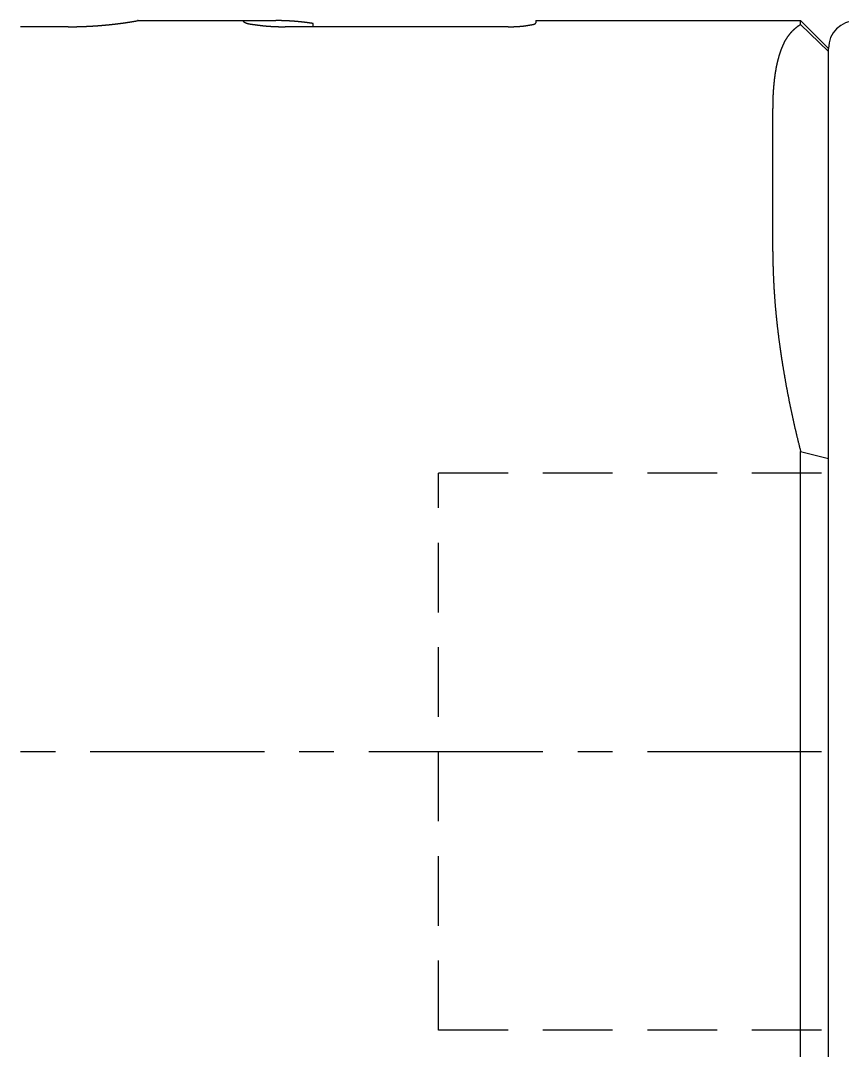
# Model space of a CAD drawing. Extents: x -1.6 to 71, y -20.2 to 60.8.
# Drawn here: x 55.97 to 61.87, y 8.2 to 15.6 of the extents above; entities that cross this region are included whole.
import ezdxf

# ---------------------------------------------------------------- set-up
doc = ezdxf.new("R2010")
doc.units = 0
doc.linetypes.add('CENTER', pattern=[2, 1.25, -0.25, 0.25, -0.25])
doc.linetypes.add('DASHED', pattern=[0.75, 0.5, -0.25])
doc.layers.get('0').update_dxf_attribs({"linetype": 'CONTINUOUS'})
doc.layers.add('CENTER', color=1, linetype='CENTER')

msp = doc.modelspace()

# ---------------------------------------------------------------- linework, layer by layer
at = {"color": 7, "linetype": 'CONTINUOUS'}
for p, q in [((56.3078, 15.5535), (55.966, 15.5535)), ((56.8109, 15.5978), (57.566, 15.5978)), ((57.566, 15.5902), (57.566, 15.5978)), ((57.566, 15.5978), (57.7985, 15.5978)), ((57.834, 15.5974), (57.7985, 15.5978)), ((59.466, 15.5535), (57.866, 15.5535)), ((58.066, 15.5535), (58.066, 15.577)), ((59.666, 15.5978), (59.666, 15.5814)), ((59.666, 15.5978), (61.566, 15.5978)), ((61.566, 15.57), (61.566, 15.5978)), ((61.766, 15.3978), (61.566, 15.5978)), ((61.766, 15.3752), (61.566, 15.57)), ((61.766, 5.2978), (61.766, 15.3978)), ((61.766, 5.2978), (61.766, 15.3978)), ((61.366, 13.9384), (61.366, 14.9662)), ((61.566, 12.0971), (61.566, 12.5044)), ((61.566, 12.5044), (61.766, 12.4519)), ((61.566, 10.3478), (61.566, 12.0971)), ((61.566, 5.0978), (61.566, 10.3478))]:
    msp.add_line(p, q, dxfattribs=at)
at = {"color": 3, "linetype": 'DASHED'}
for p, q in [((58.966, 8.3478), (58.966, 12.3478)), ((69.966, 12.3478), (58.966, 12.3478)), ((69.966, 8.3478), (58.966, 8.3478))]:
    msp.add_line(p, q, dxfattribs=at)
at = {"color": 7}
for points in [[(56.3078, 15.5535, 0), (56.3098, 15.5535, 0), (56.3118, 15.5535, 0), (56.3137, 15.5535, 0), (56.3157, 15.5535, 0), (56.3177, 15.5535, 0), (56.3196, 15.5536, 0), (56.3216, 15.5536, 0), (56.3236, 15.5536, 0), (56.3255, 15.5536, 0), (56.3275, 15.5536, 0), (56.3294, 15.5536, 0), (56.3314, 15.5536, 0), (56.3334, 15.5536, 0), (56.3353, 15.5537, 0), (56.3373, 15.5537, 0), (56.3393, 15.5537, 0), (56.3412, 15.5537, 0), (56.3432, 15.5538, 0), (56.3451, 15.5538, 0), (56.3471, 15.5538, 0), (56.3491, 15.5538, 0), (56.351, 15.5539, 0), (56.353, 15.5539, 0), (56.355, 15.5539, 0), (56.3569, 15.554, 0), (56.3589, 15.554, 0), (56.3609, 15.554, 0), (56.3628, 15.5541, 0), (56.3648, 15.5541, 0), (56.3667, 15.5541, 0), (56.3687, 15.5542, 0), (56.3707, 15.5542, 0), (56.3726, 15.5543, 0), (56.3746, 15.5543, 0), (56.3766, 15.5544, 0), (56.3785, 15.5544, 0), (56.3805, 15.5545, 0), (56.3824, 15.5545, 0), (56.3844, 15.5546, 0), (56.3864, 15.5546, 0), (56.3883, 15.5547, 0), (56.3903, 15.5547, 0), (56.3923, 15.5548, 0), (56.3942, 15.5548, 0), (56.3962, 15.5549, 0), (56.3981, 15.555, 0), (56.4001, 15.555, 0), (56.4021, 15.5551, 0), (56.404, 15.5551, 0), (56.406, 15.5552, 0), (56.408, 15.5553, 0), (56.4099, 15.5553, 0), (56.4119, 15.5554, 0), (56.4138, 15.5555, 0), (56.4158, 15.5556, 0), (56.4178, 15.5556, 0), (56.4197, 15.5557, 0), (56.4217, 15.5558, 0), (56.4237, 15.5559, 0), (56.4256, 15.5559, 0), (56.4276, 15.556, 0), (56.4295, 15.5561, 0), (56.4315, 15.5562, 0), (56.4335, 15.5563, 0), (56.4354, 15.5564, 0), (56.4374, 15.5564, 0), (56.4394, 15.5565, 0), (56.4413, 15.5566, 0), (56.4433, 15.5567, 0), (56.4452, 15.5568, 0), (56.4472, 15.5569, 0), (56.4492, 15.557, 0), (56.4511, 15.5571, 0), (56.4531, 15.5572, 0), (56.455, 15.5573, 0), (56.457, 15.5574, 0), (56.459, 15.5575, 0), (56.4609, 15.5576, 0), (56.4629, 15.5577, 0), (56.4648, 15.5578, 0), (56.4668, 15.5579, 0), (56.4688, 15.558, 0), (56.4707, 15.5581, 0), (56.4727, 15.5582, 0), (56.4747, 15.5584, 0), (56.4766, 15.5585, 0), (56.4786, 15.5586, 0), (56.4805, 15.5587, 0), (56.4825, 15.5588, 0), (56.4845, 15.5589, 0), (56.4864, 15.5591, 0), (56.4884, 15.5592, 0), (56.4903, 15.5593, 0), (56.4923, 15.5594, 0), (56.4942, 15.5596, 0), (56.4962, 15.5597, 0), (56.4982, 15.5598, 0), (56.5001, 15.5599, 0), (56.5021, 15.5601, 0), (56.504, 15.5602, 0), (56.506, 15.5603, 0), (56.508, 15.5605, 0), (56.5099, 15.5606, 0), (56.5119, 15.5607, 0), (56.5138, 15.5609, 0), (56.5158, 15.561, 0), (56.5178, 15.5612, 0), (56.5197, 15.5613, 0), (56.5217, 15.5615, 0), (56.5236, 15.5616, 0), (56.5256, 15.5617, 0), (56.5275, 15.5619, 0), (56.5295, 15.562, 0), (56.5315, 15.5622, 0), (56.5334, 15.5623, 0), (56.5354, 15.5625, 0), (56.5373, 15.5627, 0), (56.5393, 15.5628, 0), (56.5412, 15.563, 0), (56.5432, 15.5631, 0), (56.5452, 15.5633, 0), (56.5471, 15.5635, 0), (56.5491, 15.5636, 0), (56.551, 15.5638, 0), (56.553, 15.5639, 0), (56.5549, 15.5641, 0), (56.5569, 15.5643, 0), (56.5589, 15.5645, 0), (56.5608, 15.5646, 0), (56.5628, 15.5648, 0), (56.5647, 15.565, 0), (56.5667, 15.5651, 0), (56.5686, 15.5653, 0), (56.5706, 15.5655, 0), (56.5725, 15.5657, 0), (56.5745, 15.5659, 0), (56.5765, 15.566, 0), (56.5784, 15.5662, 0), (56.5804, 15.5664, 0), (56.5823, 15.5666, 0), (56.5843, 15.5668, 0), (56.5862, 15.567, 0), (56.5882, 15.5672, 0), (56.5901, 15.5674, 0), (56.5921, 15.5675, 0), (56.594, 15.5677, 0), (56.596, 15.5679, 0), (56.598, 15.5681, 0), (56.5999, 15.5683, 0), (56.6019, 15.5685, 0), (56.6038, 15.5687, 0), (56.6058, 15.5689, 0), (56.6077, 15.5691, 0), (56.6097, 15.5693, 0), (56.6116, 15.5696, 0), (56.6136, 15.5698, 0), (56.6155, 15.57, 0), (56.6175, 15.5702, 0), (56.6194, 15.5704, 0), (56.6214, 15.5706, 0), (56.6233, 15.5708, 0), (56.6253, 15.571, 0), (56.6272, 15.5713, 0), (56.6292, 15.5715, 0), (56.6311, 15.5717, 0), (56.6331, 15.5719, 0), (56.635, 15.5721, 0), (56.637, 15.5724, 0), (56.6389, 15.5726, 0), (56.6409, 15.5728, 0), (56.6428, 15.573, 0), (56.6448, 15.5733, 0), (56.6467, 15.5735, 0), (56.6487, 15.5737, 0), (56.6506, 15.574, 0), (56.6526, 15.5742, 0), (56.6545, 15.5744, 0), (56.6565, 15.5747, 0), (56.6584, 15.5749, 0), (56.6604, 15.5752, 0), (56.6623, 15.5754, 0), (56.6643, 15.5757, 0), (56.6662, 15.5759, 0), (56.6682, 15.5761, 0), (56.6701, 15.5764, 0), (56.6721, 15.5766, 0), (56.674, 15.5769, 0), (56.676, 15.5771, 0), (56.6779, 15.5774, 0), (56.6799, 15.5776, 0), (56.6818, 15.5779, 0), (56.6838, 15.5781, 0), (56.6857, 15.5784, 0), (56.6876, 15.5787, 0), (56.6896, 15.5789, 0), (56.6915, 15.5792, 0), (56.6935, 15.5794, 0), (56.6954, 15.5797, 0), (56.6974, 15.58, 0), (56.6993, 15.5802, 0), (56.7013, 15.5805, 0), (56.7032, 15.5808, 0), (56.7052, 15.581, 0), (56.7071, 15.5813, 0), (56.709, 15.5816, 0), (56.711, 15.5818, 0), (56.7129, 15.5821, 0), (56.7149, 15.5824, 0), (56.7168, 15.5827, 0), (56.7188, 15.5829, 0), (56.7207, 15.5832, 0), (56.7227, 15.5835, 0), (56.7246, 15.5838, 0), (56.7265, 15.5841, 0), (56.7285, 15.5843, 0), (56.7304, 15.5846, 0), (56.7324, 15.5849, 0), (56.7343, 15.5852, 0), (56.7363, 15.5855, 0), (56.7382, 15.5858, 0), (56.7401, 15.586, 0), (56.7421, 15.5863, 0), (56.744, 15.5866, 0), (56.746, 15.5869, 0), (56.7479, 15.5872, 0), (56.7498, 15.5875, 0), (56.7518, 15.5878, 0), (56.7537, 15.5881, 0), (56.7557, 15.5884, 0), (56.7576, 15.5887, 0), (56.7595, 15.589, 0), (56.7615, 15.5893, 0), (56.7634, 15.5896, 0), (56.7654, 15.59, 0), (56.7673, 15.5903, 0), (56.7692, 15.5906, 0), (56.7712, 15.5909, 0), (56.7731, 15.5912, 0), (56.775, 15.5916, 0), (56.777, 15.5919, 0), (56.7789, 15.5922, 0), (56.7809, 15.5926, 0), (56.7828, 15.5929, 0), (56.7847, 15.5932, 0), (56.7867, 15.5936, 0), (56.7886, 15.5939, 0), (56.7905, 15.5943, 0), (56.7924, 15.5946, 0), (56.7944, 15.595, 0), (56.7963, 15.5954, 0), (56.7982, 15.5957, 0), (56.8002, 15.5961, 0), (56.8021, 15.5965, 0), (56.804, 15.5968, 0), (56.8059, 15.5972, 0)], [(57.566, 15.5902, 0), (57.567, 15.5896, 0), (57.5681, 15.5889, 0), (57.5691, 15.5883, 0), (57.5701, 15.5877, 0), (57.5712, 15.5872, 0), (57.5722, 15.5866, 0), (57.5733, 15.586, 0), (57.5743, 15.5855, 0), (57.5754, 15.5849, 0), (57.5765, 15.5844, 0), (57.5775, 15.5839, 0), (57.5786, 15.5833, 0), (57.5797, 15.5828, 0), (57.5808, 15.5824, 0), (57.5819, 15.5819, 0), (57.583, 15.5814, 0), (57.5841, 15.581, 0), (57.5852, 15.5806, 0), (57.5863, 15.5801, 0), (57.5874, 15.5797, 0), (57.5885, 15.5793, 0), (57.5897, 15.579, 0), (57.5908, 15.5786, 0), (57.5919, 15.5782, 0), (57.5931, 15.5779, 0), (57.5942, 15.5776, 0), (57.5953, 15.5773, 0), (57.5965, 15.5769, 0), (57.5976, 15.5767, 0), (57.5988, 15.5764, 0), (57.6, 15.5761, 0), (57.6011, 15.5758, 0), (57.6023, 15.5756, 0), (57.6035, 15.5753, 0), (57.6046, 15.5751, 0), (57.6058, 15.5748, 0), (57.607, 15.5746, 0), (57.6081, 15.5744, 0), (57.6093, 15.5742, 0), (57.6105, 15.574, 0), (57.6117, 15.5737, 0), (57.6129, 15.5735, 0), (57.6141, 15.5734, 0), (57.6152, 15.5732, 0), (57.6164, 15.573, 0), (57.6176, 15.5728, 0), (57.6188, 15.5726, 0), (57.62, 15.5725, 0), (57.6212, 15.5723, 0), (57.6224, 15.5721, 0), (57.6236, 15.572, 0), (57.6248, 15.5718, 0), (57.626, 15.5716, 0), (57.6272, 15.5715, 0), (57.6284, 15.5713, 0), (57.6295, 15.5712, 0), (57.6307, 15.571, 0), (57.6319, 15.5709, 0), (57.6331, 15.5707, 0), (57.6343, 15.5705, 0), (57.6355, 15.5704, 0), (57.6367, 15.5702, 0), (57.6379, 15.5701, 0), (57.6391, 15.5699, 0), (57.6403, 15.5697, 0), (57.6414, 15.5696, 0), (57.6426, 15.5694, 0), (57.6438, 15.5693, 0), (57.645, 15.5691, 0), (57.6462, 15.5689, 0), (57.6474, 15.5688, 0), (57.6486, 15.5686, 0), (57.6498, 15.5684, 0), (57.6509, 15.5683, 0), (57.6521, 15.5681, 0), (57.6533, 15.568, 0), (57.6545, 15.5678, 0), (57.6557, 15.5676, 0), (57.6569, 15.5675, 0), (57.658, 15.5673, 0), (57.6592, 15.5671, 0), (57.6604, 15.567, 0), (57.6616, 15.5668, 0), (57.6628, 15.5667, 0), (57.6639, 15.5665, 0), (57.6651, 15.5663, 0), (57.6663, 15.5662, 0), (57.6675, 15.566, 0), (57.6687, 15.5659, 0), (57.6699, 15.5657, 0), (57.671, 15.5655, 0), (57.6722, 15.5654, 0), (57.6734, 15.5652, 0), (57.6746, 15.5651, 0), (57.6758, 15.5649, 0), (57.6769, 15.5648, 0), (57.6781, 15.5646, 0), (57.6793, 15.5644, 0), (57.6805, 15.5643, 0), (57.6816, 15.5641, 0), (57.6828, 15.564, 0), (57.684, 15.5638, 0), (57.6852, 15.5637, 0), (57.6864, 15.5635, 0), (57.6875, 15.5634, 0), (57.6887, 15.5632, 0), (57.6899, 15.5631, 0), (57.6911, 15.5629, 0), (57.6923, 15.5628, 0), (57.6934, 15.5627, 0), (57.6946, 15.5625, 0), (57.6958, 15.5624, 0), (57.697, 15.5622, 0), (57.6982, 15.5621, 0), (57.6993, 15.562, 0), (57.7005, 15.5618, 0), (57.7017, 15.5617, 0), (57.7029, 15.5615, 0), (57.7041, 15.5614, 0), (57.7053, 15.5613, 0), (57.7064, 15.5612, 0), (57.7076, 15.561, 0), (57.7088, 15.5609, 0), (57.71, 15.5608, 0), (57.7112, 15.5607, 0), (57.7124, 15.5605, 0), (57.7135, 15.5604, 0), (57.7147, 15.5603, 0), (57.7159, 15.5602, 0), (57.7171, 15.5601, 0), (57.7183, 15.5599, 0), (57.7195, 15.5598, 0), (57.7206, 15.5597, 0), (57.7218, 15.5596, 0), (57.723, 15.5595, 0), (57.7242, 15.5594, 0), (57.7254, 15.5593, 0), (57.7266, 15.5592, 0), (57.7278, 15.5591, 0), (57.729, 15.559, 0), (57.7301, 15.5589, 0), (57.7313, 15.5588, 0), (57.7325, 15.5587, 0), (57.7337, 15.5586, 0), (57.7349, 15.5585, 0), (57.7361, 15.5584, 0), (57.7373, 15.5583, 0), (57.7385, 15.5582, 0), (57.7396, 15.5581, 0), (57.7408, 15.558, 0), (57.742, 15.5579, 0), (57.7432, 15.5578, 0), (57.7444, 15.5577, 0), (57.7456, 15.5576, 0), (57.7468, 15.5576, 0), (57.748, 15.5575, 0), (57.7492, 15.5574, 0), (57.7504, 15.5573, 0), (57.7515, 15.5572, 0), (57.7527, 15.5572, 0), (57.7539, 15.5571, 0), (57.7551, 15.557, 0), (57.7563, 15.5569, 0), (57.7575, 15.5569, 0), (57.7587, 15.5568, 0), (57.7599, 15.5567, 0), (57.7611, 15.5566, 0), (57.7623, 15.5566, 0), (57.7635, 15.5565, 0), (57.7646, 15.5564, 0), (57.7658, 15.5564, 0), (57.767, 15.5563, 0), (57.7682, 15.5562, 0), (57.7694, 15.5562, 0), (57.7706, 15.5561, 0), (57.7718, 15.556, 0), (57.773, 15.556, 0), (57.7742, 15.5559, 0), (57.7754, 15.5559, 0), (57.7766, 15.5558, 0), (57.7778, 15.5557, 0), (57.779, 15.5557, 0), (57.7802, 15.5556, 0), (57.7813, 15.5556, 0), (57.7825, 15.5555, 0), (57.7837, 15.5555, 0), (57.7849, 15.5554, 0), (57.7861, 15.5553, 0), (57.7873, 15.5553, 0), (57.7885, 15.5552, 0), (57.7897, 15.5552, 0), (57.7909, 15.5551, 0), (57.7921, 15.5551, 0), (57.7933, 15.5551, 0), (57.7945, 15.555, 0), (57.7957, 15.555, 0), (57.7969, 15.5549, 0), (57.798, 15.5549, 0), (57.7992, 15.5548, 0), (57.8004, 15.5548, 0), (57.8016, 15.5547, 0), (57.8028, 15.5547, 0), (57.804, 15.5547, 0), (57.8052, 15.5546, 0), (57.8064, 15.5546, 0), (57.8076, 15.5545, 0), (57.8088, 15.5545, 0), (57.81, 15.5545, 0), (57.8112, 15.5544, 0), (57.8124, 15.5544, 0), (57.8135, 15.5543, 0), (57.8147, 15.5543, 0), (57.8159, 15.5543, 0), (57.8171, 15.5542, 0), (57.8183, 15.5542, 0), (57.8195, 15.5542, 0), (57.8207, 15.5541, 0), (57.8219, 15.5541, 0), (57.8231, 15.5541, 0), (57.8243, 15.554, 0), (57.8255, 15.554, 0), (57.8267, 15.554, 0), (57.8279, 15.554, 0), (57.829, 15.5539, 0), (57.8302, 15.5539, 0), (57.8314, 15.5539, 0), (57.8326, 15.5539, 0), (57.8338, 15.5538, 0), (57.835, 15.5538, 0), (57.8362, 15.5538, 0), (57.8374, 15.5538, 0), (57.8386, 15.5538, 0), (57.8398, 15.5537, 0), (57.841, 15.5537, 0), (57.8422, 15.5537, 0), (57.8434, 15.5537, 0), (57.8445, 15.5537, 0), (57.8457, 15.5536, 0), (57.8469, 15.5536, 0), (57.8481, 15.5536, 0), (57.8493, 15.5536, 0), (57.8505, 15.5536, 0), (57.8517, 15.5536, 0), (57.8529, 15.5536, 0), (57.8541, 15.5536, 0), (57.8553, 15.5536, 0), (57.8565, 15.5536, 0), (57.8577, 15.5535, 0), (57.8589, 15.5535, 0), (57.86, 15.5535, 0), (57.8612, 15.5535, 0), (57.8624, 15.5535, 0), (57.8636, 15.5535, 0), (57.8648, 15.5535, 0), (57.866, 15.5535, 0)], [(59.466, 15.5535, 0), (59.4668, 15.5535, 0), (59.4676, 15.5535, 0), (59.4684, 15.5535, 0), (59.4692, 15.5535, 0), (59.47, 15.5535, 0), (59.4708, 15.5535, 0), (59.4716, 15.5535, 0), (59.4724, 15.5535, 0), (59.4732, 15.5535, 0), (59.474, 15.5535, 0), (59.4748, 15.5535, 0), (59.4756, 15.5536, 0), (59.4764, 15.5536, 0), (59.4772, 15.5536, 0), (59.478, 15.5536, 0), (59.4788, 15.5536, 0), (59.4796, 15.5536, 0), (59.4804, 15.5536, 0), (59.4812, 15.5536, 0), (59.482, 15.5536, 0), (59.4828, 15.5536, 0), (59.4836, 15.5536, 0), (59.4844, 15.5537, 0), (59.4852, 15.5537, 0), (59.486, 15.5537, 0), (59.4868, 15.5537, 0), (59.4876, 15.5537, 0), (59.4884, 15.5537, 0), (59.4892, 15.5538, 0), (59.49, 15.5538, 0), (59.4908, 15.5538, 0), (59.4916, 15.5538, 0), (59.4924, 15.5538, 0), (59.4932, 15.5538, 0), (59.494, 15.5539, 0), (59.4948, 15.5539, 0), (59.4956, 15.5539, 0), (59.4964, 15.5539, 0), (59.4972, 15.554, 0), (59.498, 15.554, 0), (59.4988, 15.554, 0), (59.4996, 15.554, 0), (59.5004, 15.5541, 0), (59.5012, 15.5541, 0), (59.502, 15.5541, 0), (59.5028, 15.5541, 0), (59.5036, 15.5542, 0), (59.5044, 15.5542, 0), (59.5052, 15.5542, 0), (59.506, 15.5542, 0), (59.5068, 15.5543, 0), (59.5076, 15.5543, 0), (59.5084, 15.5543, 0), (59.5092, 15.5544, 0), (59.51, 15.5544, 0), (59.5108, 15.5544, 0), (59.5116, 15.5545, 0), (59.5124, 15.5545, 0), (59.5132, 15.5545, 0), (59.514, 15.5546, 0), (59.5148, 15.5546, 0), (59.5156, 15.5546, 0), (59.5164, 15.5547, 0), (59.5172, 15.5547, 0), (59.518, 15.5547, 0), (59.5188, 15.5548, 0), (59.5196, 15.5548, 0), (59.5204, 15.5549, 0), (59.5212, 15.5549, 0), (59.522, 15.5549, 0), (59.5228, 15.555, 0), (59.5236, 15.555, 0), (59.5244, 15.5551, 0), (59.5252, 15.5551, 0), (59.526, 15.5551, 0), (59.5268, 15.5552, 0), (59.5276, 15.5552, 0), (59.5284, 15.5553, 0), (59.5292, 15.5553, 0), (59.53, 15.5553, 0), (59.5308, 15.5554, 0), (59.5316, 15.5554, 0), (59.5325, 15.5555, 0), (59.5333, 15.5555, 0), (59.5341, 15.5556, 0), (59.5349, 15.5556, 0), (59.5357, 15.5557, 0), (59.5365, 15.5557, 0), (59.5373, 15.5557, 0), (59.5381, 15.5558, 0), (59.5389, 15.5558, 0), (59.5397, 15.5559, 0), (59.5405, 15.5559, 0), (59.5413, 15.556, 0), (59.5421, 15.556, 0), (59.5429, 15.5561, 0), (59.5437, 15.5561, 0), (59.5445, 15.5562, 0), (59.5453, 15.5562, 0), (59.5461, 15.5563, 0), (59.5469, 15.5564, 0), (59.5477, 15.5564, 0), (59.5485, 15.5565, 0), (59.5493, 15.5565, 0), (59.5501, 15.5566, 0), (59.5509, 15.5566, 0), (59.5517, 15.5567, 0), (59.5525, 15.5568, 0), (59.5533, 15.5568, 0), (59.5541, 15.5569, 0), (59.5549, 15.5569, 0), (59.5557, 15.557, 0), (59.5565, 15.5571, 0), (59.5573, 15.5571, 0), (59.5581, 15.5572, 0), (59.5589, 15.5573, 0), (59.5597, 15.5573, 0), (59.5605, 15.5574, 0), (59.5613, 15.5575, 0), (59.5621, 15.5575, 0), (59.5629, 15.5576, 0), (59.5637, 15.5577, 0), (59.5645, 15.5577, 0), (59.5653, 15.5578, 0), (59.5661, 15.5579, 0), (59.5669, 15.558, 0), (59.5677, 15.558, 0), (59.5685, 15.5581, 0), (59.5693, 15.5582, 0), (59.5701, 15.5583, 0), (59.5709, 15.5584, 0), (59.5717, 15.5584, 0), (59.5725, 15.5585, 0), (59.5733, 15.5586, 0), (59.5741, 15.5587, 0), (59.5749, 15.5588, 0), (59.5757, 15.5589, 0), (59.5765, 15.559, 0), (59.5772, 15.559, 0), (59.578, 15.5591, 0), (59.5788, 15.5592, 0), (59.5796, 15.5593, 0), (59.5804, 15.5594, 0), (59.5812, 15.5595, 0), (59.582, 15.5596, 0), (59.5828, 15.5597, 0), (59.5836, 15.5598, 0), (59.5844, 15.5599, 0), (59.5852, 15.56, 0), (59.5859, 15.5601, 0), (59.5867, 15.5602, 0), (59.5875, 15.5603, 0), (59.5883, 15.5604, 0), (59.5891, 15.5606, 0), (59.5899, 15.5607, 0), (59.5907, 15.5608, 0), (59.5914, 15.5609, 0), (59.5922, 15.561, 0), (59.593, 15.5611, 0), (59.5938, 15.5613, 0), (59.5946, 15.5614, 0), (59.5953, 15.5615, 0), (59.5961, 15.5616, 0), (59.5969, 15.5617, 0), (59.5977, 15.5619, 0), (59.5985, 15.562, 0), (59.5993, 15.5621, 0), (59.6, 15.5623, 0), (59.6008, 15.5624, 0), (59.6016, 15.5625, 0), (59.6024, 15.5626, 0), (59.6032, 15.5628, 0), (59.6039, 15.5629, 0), (59.6047, 15.563, 0), (59.6055, 15.5632, 0), (59.6063, 15.5633, 0), (59.6071, 15.5634, 0), (59.6078, 15.5636, 0), (59.6086, 15.5637, 0), (59.6094, 15.5638, 0), (59.6102, 15.564, 0), (59.611, 15.5641, 0), (59.6118, 15.5643, 0), (59.6125, 15.5644, 0), (59.6133, 15.5645, 0), (59.6141, 15.5647, 0), (59.6149, 15.5648, 0), (59.6157, 15.5649, 0), (59.6165, 15.5651, 0), (59.6173, 15.5652, 0), (59.6181, 15.5654, 0), (59.6188, 15.5655, 0), (59.6196, 15.5656, 0), (59.6204, 15.5658, 0), (59.6212, 15.5659, 0), (59.622, 15.566, 0), (59.6228, 15.5662, 0), (59.6236, 15.5663, 0), (59.6244, 15.5664, 0), (59.6252, 15.5666, 0), (59.626, 15.5667, 0), (59.6268, 15.5668, 0), (59.6276, 15.567, 0), (59.6284, 15.5671, 0), (59.6292, 15.5672, 0), (59.63, 15.5674, 0), (59.6308, 15.5675, 0), (59.6317, 15.5676, 0), (59.6325, 15.5678, 0), (59.6333, 15.5679, 0), (59.6341, 15.568, 0), (59.6349, 15.5681, 0), (59.6357, 15.5683, 0), (59.6366, 15.5684, 0), (59.6374, 15.5685, 0), (59.6382, 15.5686, 0), (59.639, 15.5688, 0), (59.6398, 15.5689, 0), (59.6407, 15.569, 0), (59.6415, 15.5692, 0), (59.6423, 15.5693, 0), (59.6431, 15.5694, 0), (59.6439, 15.5696, 0), (59.6447, 15.5698, 0), (59.6455, 15.5699, 0), (59.6463, 15.5701, 0), (59.6471, 15.5703, 0), (59.6479, 15.5705, 0), (59.6487, 15.5707, 0), (59.6495, 15.5709, 0), (59.6503, 15.5711, 0), (59.651, 15.5714, 0), (59.6518, 15.5716, 0), (59.6525, 15.5719, 0), (59.6533, 15.5721, 0), (59.654, 15.5724, 0), (59.6547, 15.5727, 0), (59.6555, 15.5731, 0), (59.6562, 15.5734, 0), (59.6569, 15.5738, 0), (59.6576, 15.5741, 0), (59.6582, 15.5745, 0), (59.6589, 15.575, 0), (59.6596, 15.5754, 0), (59.6602, 15.5758, 0), (59.6609, 15.5763, 0), (59.6615, 15.5768, 0), (59.6621, 15.5773, 0), (59.6627, 15.5779, 0), (59.6633, 15.5784, 0), (59.6638, 15.579, 0), (59.6644, 15.5796, 0), (59.6649, 15.5802, 0), (59.6655, 15.5808, 0), (59.666, 15.5814, 0)], [(61.566, 15.57, 0), (61.5638, 15.5686, 0), (61.5617, 15.5671, 0), (61.5595, 15.5657, 0), (61.5574, 15.5642, 0), (61.5552, 15.5627, 0), (61.5531, 15.5612, 0), (61.551, 15.5597, 0), (61.5489, 15.5582, 0), (61.5468, 15.5567, 0), (61.5447, 15.5551, 0), (61.5426, 15.5535, 0), (61.5405, 15.5519, 0), (61.5384, 15.5503, 0), (61.5364, 15.5487, 0), (61.5343, 15.5471, 0), (61.5323, 15.5454, 0), (61.5303, 15.5438, 0), (61.5283, 15.5421, 0), (61.5263, 15.5404, 0), (61.5243, 15.5387, 0), (61.5223, 15.5369, 0), (61.5204, 15.5352, 0), (61.5184, 15.5334, 0), (61.5165, 15.5317, 0), (61.5146, 15.5299, 0), (61.5127, 15.5281, 0), (61.5108, 15.5263, 0), (61.5089, 15.5244, 0), (61.5071, 15.5226, 0), (61.5052, 15.5207, 0), (61.5034, 15.5189, 0), (61.5016, 15.517, 0), (61.4998, 15.5151, 0), (61.498, 15.5132, 0), (61.4962, 15.5113, 0), (61.4945, 15.5093, 0), (61.4927, 15.5074, 0), (61.491, 15.5054, 0), (61.4893, 15.5034, 0), (61.4876, 15.5014, 0), (61.4859, 15.4994, 0), (61.4843, 15.4974, 0), (61.4827, 15.4954, 0), (61.481, 15.4933, 0), (61.4794, 15.4913, 0), (61.4779, 15.4892, 0), (61.4763, 15.4871, 0), (61.4748, 15.485, 0), (61.4732, 15.4829, 0), (61.4717, 15.4808, 0), (61.4702, 15.4786, 0), (61.4688, 15.4765, 0), (61.4673, 15.4743, 0), (61.4659, 15.4722, 0), (61.4645, 15.47, 0), (61.4631, 15.4678, 0), (61.4618, 15.4656, 0), (61.4604, 15.4633, 0), (61.4591, 15.4611, 0), (61.4578, 15.4589, 0), (61.4565, 15.4566, 0), (61.4552, 15.4544, 0), (61.4539, 15.4521, 0), (61.4527, 15.4498, 0), (61.4515, 15.4475, 0), (61.4503, 15.4452, 0), (61.4491, 15.4429, 0), (61.4479, 15.4406, 0), (61.4467, 15.4383, 0), (61.4456, 15.4359, 0), (61.4444, 15.4336, 0), (61.4433, 15.4313, 0), (61.4422, 15.4289, 0), (61.4411, 15.4266, 0), (61.44, 15.4242, 0), (61.439, 15.4218, 0), (61.4379, 15.4194, 0), (61.4369, 15.4171, 0), (61.4359, 15.4147, 0), (61.4348, 15.4123, 0), (61.4338, 15.4099, 0), (61.4328, 15.4075, 0), (61.4319, 15.4051, 0), (61.4309, 15.4027, 0), (61.4299, 15.4002, 0), (61.429, 15.3978, 0), (61.428, 15.3954, 0), (61.4271, 15.393, 0), (61.4262, 15.3905, 0), (61.4252, 15.3881, 0), (61.4243, 15.3857, 0), (61.4234, 15.3832, 0), (61.4226, 15.3808, 0), (61.4217, 15.3783, 0), (61.4208, 15.3759, 0), (61.42, 15.3734, 0), (61.4191, 15.371, 0), (61.4183, 15.3685, 0), (61.4174, 15.3661, 0), (61.4166, 15.3636, 0), (61.4158, 15.3612, 0), (61.415, 15.3587, 0), (61.4142, 15.3562, 0), (61.4134, 15.3537, 0), (61.4127, 15.3513, 0), (61.4119, 15.3488, 0), (61.4111, 15.3463, 0), (61.4104, 15.3438, 0), (61.4097, 15.3413, 0), (61.4089, 15.3388, 0), (61.4082, 15.3363, 0), (61.4075, 15.3339, 0), (61.4068, 15.3314, 0), (61.4061, 15.3289, 0), (61.4054, 15.3264, 0), (61.4047, 15.3239, 0), (61.404, 15.3213, 0), (61.4034, 15.3188, 0), (61.4027, 15.3163, 0), (61.4021, 15.3138, 0), (61.4014, 15.3113, 0), (61.4008, 15.3088, 0), (61.4002, 15.3063, 0), (61.3996, 15.3038, 0), (61.399, 15.3012, 0), (61.3984, 15.2987, 0), (61.3978, 15.2962, 0), (61.3972, 15.2937, 0), (61.3966, 15.2911, 0), (61.396, 15.2886, 0), (61.3955, 15.2861, 0), (61.3949, 15.2835, 0), (61.3944, 15.281, 0), (61.3938, 15.2785, 0), (61.3933, 15.2759, 0), (61.3928, 15.2734, 0), (61.3923, 15.2708, 0), (61.3917, 15.2683, 0), (61.3912, 15.2658, 0), (61.3907, 15.2632, 0), (61.3902, 15.2607, 0), (61.3898, 15.2581, 0), (61.3893, 15.2556, 0), (61.3888, 15.253, 0), (61.3883, 15.2505, 0), (61.3879, 15.2479, 0), (61.3874, 15.2454, 0), (61.387, 15.2428, 0), (61.3865, 15.2402, 0), (61.3861, 15.2377, 0), (61.3857, 15.2351, 0), (61.3853, 15.2326, 0), (61.3848, 15.23, 0), (61.3844, 15.2274, 0), (61.384, 15.2249, 0), (61.3836, 15.2223, 0), (61.3832, 15.2197, 0), (61.3828, 15.2172, 0), (61.3825, 15.2146, 0), (61.3821, 15.212, 0), (61.3817, 15.2095, 0), (61.3813, 15.2069, 0), (61.381, 15.2043, 0), (61.3806, 15.2017, 0), (61.3803, 15.1992, 0), (61.3799, 15.1966, 0), (61.3796, 15.194, 0), (61.3792, 15.1914, 0), (61.3789, 15.1889, 0), (61.3786, 15.1863, 0), (61.3783, 15.1837, 0), (61.3779, 15.1811, 0), (61.3776, 15.1786, 0), (61.3773, 15.176, 0), (61.377, 15.1734, 0), (61.3767, 15.1708, 0), (61.3764, 15.1682, 0), (61.3761, 15.1656, 0), (61.3758, 15.1631, 0), (61.3755, 15.1605, 0), (61.3753, 15.1579, 0), (61.375, 15.1553, 0), (61.3747, 15.1527, 0), (61.3744, 15.1501, 0), (61.3742, 15.1476, 0), (61.3739, 15.145, 0), (61.3737, 15.1424, 0), (61.3734, 15.1398, 0), (61.3732, 15.1372, 0), (61.3729, 15.1346, 0), (61.3727, 15.1321, 0), (61.3724, 15.1295, 0), (61.3722, 15.1269, 0), (61.372, 15.1243, 0), (61.3717, 15.1217, 0), (61.3715, 15.1191, 0), (61.3713, 15.1165, 0), (61.3711, 15.1139, 0), (61.3709, 15.1114, 0), (61.3707, 15.1088, 0), (61.3704, 15.1062, 0), (61.3702, 15.1036, 0), (61.3701, 15.101, 0), (61.3699, 15.0984, 0), (61.3697, 15.0958, 0), (61.3695, 15.0932, 0), (61.3693, 15.0906, 0), (61.3691, 15.088, 0), (61.369, 15.0855, 0), (61.3688, 15.0829, 0), (61.3686, 15.0803, 0), (61.3685, 15.0777, 0), (61.3683, 15.0751, 0), (61.3682, 15.0725, 0), (61.368, 15.0699, 0), (61.3679, 15.0673, 0), (61.3678, 15.0647, 0), (61.3676, 15.0621, 0), (61.3675, 15.0595, 0), (61.3674, 15.057, 0), (61.3673, 15.0544, 0), (61.3672, 15.0518, 0), (61.367, 15.0492, 0), (61.3669, 15.0466, 0), (61.3668, 15.044, 0), (61.3667, 15.0414, 0), (61.3667, 15.0388, 0), (61.3666, 15.0362, 0), (61.3665, 15.0336, 0), (61.3664, 15.031, 0), (61.3663, 15.0284, 0), (61.3663, 15.0258, 0), (61.3662, 15.0232, 0), (61.3661, 15.0207, 0), (61.3661, 15.0181, 0), (61.366, 15.0155, 0), (61.366, 15.0129, 0), (61.366, 15.0103, 0), (61.3659, 15.0077, 0), (61.3659, 15.0051, 0), (61.3659, 15.0025, 0), (61.3658, 14.9999, 0), (61.3658, 14.9973, 0), (61.3658, 14.9947, 0), (61.3658, 14.9921, 0), (61.3658, 14.9895, 0), (61.3658, 14.9869, 0), (61.3658, 14.9843, 0), (61.3658, 14.9817, 0), (61.3658, 14.9792, 0), (61.3659, 14.9766, 0), (61.3659, 14.974, 0), (61.3659, 14.9714, 0), (61.366, 14.9688, 0), (61.366, 14.9662, 0)], [(61.366, 13.9384, 0), (61.3661, 13.9327, 0), (61.3661, 13.927, 0), (61.3661, 13.9213, 0), (61.3662, 13.9156, 0), (61.3663, 13.9099, 0), (61.3663, 13.9043, 0), (61.3664, 13.8986, 0), (61.3665, 13.8929, 0), (61.3666, 13.8872, 0), (61.3667, 13.8815, 0), (61.3668, 13.8758, 0), (61.3669, 13.8701, 0), (61.367, 13.8644, 0), (61.3671, 13.8587, 0), (61.3673, 13.853, 0), (61.3674, 13.8473, 0), (61.3675, 13.8416, 0), (61.3677, 13.836, 0), (61.3678, 13.8303, 0), (61.368, 13.8246, 0), (61.3682, 13.8189, 0), (61.3683, 13.8132, 0), (61.3685, 13.8075, 0), (61.3687, 13.8018, 0), (61.3689, 13.7961, 0), (61.3691, 13.7904, 0), (61.3693, 13.7847, 0), (61.3695, 13.7791, 0), (61.3697, 13.7734, 0), (61.37, 13.7677, 0), (61.3702, 13.762, 0), (61.3704, 13.7563, 0), (61.3707, 13.7506, 0), (61.3709, 13.7449, 0), (61.3712, 13.7392, 0), (61.3715, 13.7336, 0), (61.3717, 13.7279, 0), (61.372, 13.7222, 0), (61.3723, 13.7165, 0), (61.3726, 13.7108, 0), (61.3729, 13.7051, 0), (61.3732, 13.6994, 0), (61.3735, 13.6938, 0), (61.3738, 13.6881, 0), (61.3741, 13.6824, 0), (61.3745, 13.6767, 0), (61.3748, 13.671, 0), (61.3752, 13.6653, 0), (61.3755, 13.6597, 0), (61.3759, 13.654, 0), (61.3762, 13.6483, 0), (61.3766, 13.6426, 0), (61.377, 13.6369, 0), (61.3774, 13.6312, 0), (61.3778, 13.6256, 0), (61.3782, 13.6199, 0), (61.3786, 13.6142, 0), (61.379, 13.6085, 0), (61.3794, 13.6029, 0), (61.3798, 13.5972, 0), (61.3803, 13.5915, 0), (61.3807, 13.5858, 0), (61.3811, 13.5801, 0), (61.3816, 13.5745, 0), (61.382, 13.5688, 0), (61.3825, 13.5631, 0), (61.383, 13.5575, 0), (61.3835, 13.5518, 0), (61.3839, 13.5461, 0), (61.3844, 13.5404, 0), (61.3849, 13.5348, 0), (61.3854, 13.5291, 0), (61.386, 13.5234, 0), (61.3865, 13.5178, 0), (61.387, 13.5121, 0), (61.3875, 13.5064, 0), (61.3881, 13.5008, 0), (61.3886, 13.4951, 0), (61.3892, 13.4894, 0), (61.3897, 13.4838, 0), (61.3903, 13.4781, 0), (61.3909, 13.4724, 0), (61.3914, 13.4668, 0), (61.392, 13.4611, 0), (61.3926, 13.4555, 0), (61.3932, 13.4498, 0), (61.3938, 13.4441, 0), (61.3944, 13.4385, 0), (61.395, 13.4328, 0), (61.3956, 13.4272, 0), (61.3963, 13.4215, 0), (61.3969, 13.4158, 0), (61.3975, 13.4102, 0), (61.3982, 13.4045, 0), (61.3988, 13.3989, 0), (61.3995, 13.3932, 0), (61.4001, 13.3876, 0), (61.4008, 13.3819, 0), (61.4014, 13.3763, 0), (61.4021, 13.3706, 0), (61.4028, 13.365, 0), (61.4035, 13.3593, 0), (61.4042, 13.3537, 0), (61.4049, 13.348, 0), (61.4056, 13.3424, 0), (61.4063, 13.3367, 0), (61.407, 13.3311, 0), (61.4077, 13.3254, 0), (61.4084, 13.3198, 0), (61.4092, 13.3141, 0), (61.4099, 13.3085, 0), (61.4106, 13.3028, 0), (61.4114, 13.2972, 0), (61.4121, 13.2916, 0), (61.4129, 13.2859, 0), (61.4136, 13.2803, 0), (61.4144, 13.2746, 0), (61.4152, 13.269, 0), (61.4159, 13.2634, 0), (61.4167, 13.2577, 0), (61.4175, 13.2521, 0), (61.4183, 13.2464, 0), (61.4191, 13.2408, 0), (61.4199, 13.2352, 0), (61.4207, 13.2295, 0), (61.4215, 13.2239, 0), (61.4223, 13.2183, 0), (61.4232, 13.2126, 0), (61.424, 13.207, 0), (61.4248, 13.2014, 0), (61.4256, 13.1958, 0), (61.4265, 13.1901, 0), (61.4273, 13.1845, 0), (61.4282, 13.1789, 0), (61.429, 13.1732, 0), (61.4299, 13.1676, 0), (61.4308, 13.162, 0), (61.4316, 13.1564, 0), (61.4325, 13.1507, 0), (61.4334, 13.1451, 0), (61.4343, 13.1395, 0), (61.4352, 13.1339, 0), (61.4361, 13.1283, 0), (61.437, 13.1226, 0), (61.4379, 13.117, 0), (61.4388, 13.1114, 0), (61.4397, 13.1058, 0), (61.4406, 13.1002, 0), (61.4416, 13.0945, 0), (61.4425, 13.0889, 0), (61.4434, 13.0833, 0), (61.4444, 13.0777, 0), (61.4453, 13.0721, 0), (61.4463, 13.0665, 0), (61.4472, 13.0609, 0), (61.4482, 13.0553, 0), (61.4492, 13.0496, 0), (61.4501, 13.044, 0), (61.4511, 13.0384, 0), (61.4521, 13.0328, 0), (61.4531, 13.0272, 0), (61.4541, 13.0216, 0), (61.4551, 13.016, 0), (61.4561, 13.0104, 0), (61.4571, 13.0048, 0), (61.4581, 12.9992, 0), (61.4591, 12.9936, 0), (61.4601, 12.988, 0), (61.4611, 12.9824, 0), (61.4622, 12.9768, 0), (61.4632, 12.9712, 0), (61.4642, 12.9656, 0), (61.4653, 12.96, 0), (61.4663, 12.9544, 0), (61.4674, 12.9488, 0), (61.4684, 12.9432, 0), (61.4695, 12.9376, 0), (61.4706, 12.9321, 0), (61.4716, 12.9265, 0), (61.4727, 12.9209, 0), (61.4738, 12.9153, 0), (61.4749, 12.9097, 0), (61.476, 12.9041, 0), (61.477, 12.8985, 0), (61.4781, 12.8929, 0), (61.4792, 12.8874, 0), (61.4804, 12.8818, 0), (61.4815, 12.8762, 0), (61.4826, 12.8706, 0), (61.4837, 12.865, 0), (61.4848, 12.8594, 0), (61.486, 12.8539, 0), (61.4871, 12.8483, 0), (61.4882, 12.8427, 0), (61.4894, 12.8371, 0), (61.4905, 12.8316, 0), (61.4917, 12.826, 0), (61.4928, 12.8204, 0), (61.494, 12.8148, 0), (61.4951, 12.8093, 0), (61.4963, 12.8037, 0), (61.4975, 12.7981, 0), (61.4987, 12.7926, 0), (61.4998, 12.787, 0), (61.501, 12.7814, 0), (61.5022, 12.7759, 0), (61.5034, 12.7703, 0), (61.5046, 12.7647, 0), (61.5058, 12.7592, 0), (61.507, 12.7536, 0), (61.5082, 12.748, 0), (61.5095, 12.7425, 0), (61.5107, 12.7369, 0), (61.5119, 12.7314, 0), (61.5131, 12.7258, 0), (61.5144, 12.7202, 0), (61.5156, 12.7147, 0), (61.5169, 12.7091, 0), (61.5181, 12.7036, 0), (61.5194, 12.698, 0), (61.5206, 12.6925, 0), (61.5219, 12.6869, 0), (61.5231, 12.6814, 0), (61.5244, 12.6758, 0), (61.5257, 12.6703, 0), (61.527, 12.6647, 0), (61.5283, 12.6592, 0), (61.5295, 12.6536, 0), (61.5308, 12.6481, 0), (61.5321, 12.6426, 0), (61.5334, 12.637, 0), (61.5347, 12.6315, 0), (61.536, 12.6259, 0), (61.5374, 12.6204, 0), (61.5387, 12.6149, 0), (61.54, 12.6093, 0), (61.5413, 12.6038, 0), (61.5427, 12.5983, 0), (61.544, 12.5927, 0), (61.5453, 12.5872, 0), (61.5467, 12.5817, 0), (61.548, 12.5761, 0), (61.5494, 12.5706, 0), (61.5508, 12.5651, 0), (61.5521, 12.5596, 0), (61.5535, 12.554, 0), (61.5549, 12.5485, 0), (61.5562, 12.543, 0), (61.5576, 12.5375, 0), (61.559, 12.5319, 0), (61.5604, 12.5264, 0), (61.5618, 12.5209, 0), (61.5632, 12.5154, 0), (61.5646, 12.5099, 0), (61.566, 12.5044, 0)]]:
    msp.add_polyline3d(points, dxfattribs=at)
at = {"color": 7, "linetype": 'CONTINUOUS'}
for points in [[(56.8109, 15.5978, 0), (56.8109, 15.5978, 0), (56.8108, 15.5978, 0), (56.8108, 15.5978, 0), (56.8108, 15.5978, 0), (56.8107, 15.5978, 0), (56.8107, 15.5978, 0), (56.8106, 15.5978, 0), (56.8106, 15.5978, 0), (56.8106, 15.5978, 0), (56.8105, 15.5978, 0), (56.8105, 15.5978, 0), (56.8105, 15.5978, 0), (56.8104, 15.5978, 0), (56.8104, 15.5978, 0), (56.8103, 15.5978, 0), (56.8103, 15.5978, 0), (56.8103, 15.5978, 0), (56.8102, 15.5978, 0), (56.8102, 15.5978, 0), (56.8101, 15.5978, 0), (56.8101, 15.5978, 0), (56.8101, 15.5977, 0), (56.81, 15.5977, 0), (56.81, 15.5977, 0), (56.8099, 15.5977, 0), (56.8099, 15.5977, 0), (56.8099, 15.5977, 0), (56.8098, 15.5977, 0), (56.8098, 15.5977, 0), (56.8098, 15.5977, 0), (56.8097, 15.5977, 0), (56.8097, 15.5977, 0), (56.8096, 15.5977, 0), (56.8096, 15.5977, 0), (56.8096, 15.5977, 0), (56.8095, 15.5977, 0), (56.8095, 15.5977, 0), (56.8094, 15.5977, 0), (56.8094, 15.5977, 0), (56.8094, 15.5977, 0), (56.8093, 15.5977, 0), (56.8093, 15.5977, 0), (56.8092, 15.5977, 0), (56.8092, 15.5977, 0), (56.8092, 15.5977, 0), (56.8091, 15.5977, 0), (56.8091, 15.5977, 0), (56.8091, 15.5977, 0), (56.809, 15.5977, 0), (56.809, 15.5977, 0), (56.8089, 15.5977, 0), (56.8089, 15.5977, 0), (56.8089, 15.5977, 0), (56.8088, 15.5977, 0), (56.8088, 15.5977, 0), (56.8087, 15.5977, 0), (56.8087, 15.5977, 0), (56.8087, 15.5977, 0), (56.8086, 15.5977, 0), (56.8086, 15.5976, 0), (56.8085, 15.5976, 0), (56.8085, 15.5976, 0), (56.8085, 15.5976, 0), (56.8084, 15.5976, 0), (56.8084, 15.5976, 0), (56.8084, 15.5976, 0), (56.8083, 15.5976, 0), (56.8083, 15.5976, 0), (56.8082, 15.5976, 0), (56.8082, 15.5976, 0), (56.8082, 15.5976, 0), (56.8081, 15.5976, 0), (56.8081, 15.5976, 0), (56.808, 15.5976, 0), (56.808, 15.5976, 0), (56.808, 15.5976, 0), (56.8079, 15.5976, 0), (56.8079, 15.5976, 0), (56.8078, 15.5976, 0), (56.8078, 15.5976, 0), (56.8078, 15.5975, 0), (56.8077, 15.5975, 0), (56.8077, 15.5975, 0), (56.8077, 15.5975, 0), (56.8076, 15.5975, 0), (56.8076, 15.5975, 0), (56.8075, 15.5975, 0), (56.8075, 15.5975, 0), (56.8075, 15.5975, 0), (56.8074, 15.5975, 0), (56.8074, 15.5975, 0), (56.8073, 15.5975, 0), (56.8073, 15.5975, 0), (56.8073, 15.5975, 0), (56.8072, 15.5975, 0), (56.8072, 15.5975, 0), (56.8071, 15.5975, 0), (56.8071, 15.5974, 0), (56.8071, 15.5974, 0), (56.807, 15.5974, 0), (56.807, 15.5974, 0), (56.807, 15.5974, 0), (56.8069, 15.5974, 0), (56.8069, 15.5974, 0), (56.8068, 15.5974, 0), (56.8068, 15.5974, 0), (56.8068, 15.5974, 0), (56.8067, 15.5974, 0), (56.8067, 15.5974, 0), (56.8066, 15.5974, 0), (56.8066, 15.5974, 0), (56.8066, 15.5974, 0), (56.8065, 15.5973, 0), (56.8065, 15.5973, 0), (56.8064, 15.5973, 0), (56.8064, 15.5973, 0), (56.8064, 15.5973, 0), (56.8063, 15.5973, 0), (56.8063, 15.5973, 0), (56.8063, 15.5973, 0), (56.8062, 15.5973, 0), (56.8062, 15.5973, 0), (56.8061, 15.5973, 0), (56.8061, 15.5973, 0), (56.8061, 15.5973, 0), (56.806, 15.5972, 0), (56.806, 15.5972, 0), (56.8059, 15.5972, 0)], [(58.066, 15.577, 0), (58.0642, 15.5773, 0), (58.0624, 15.5776, 0), (58.0606, 15.5779, 0), (58.0588, 15.5781, 0), (58.057, 15.5784, 0), (58.0552, 15.5787, 0), (58.0534, 15.5789, 0), (58.0515, 15.5792, 0), (58.0497, 15.5795, 0), (58.0479, 15.5797, 0), (58.0461, 15.58, 0), (58.0443, 15.5803, 0), (58.0425, 15.5805, 0), (58.0407, 15.5808, 0), (58.0389, 15.581, 0), (58.0371, 15.5813, 0), (58.0353, 15.5815, 0), (58.0334, 15.5818, 0), (58.0316, 15.582, 0), (58.0298, 15.5822, 0), (58.028, 15.5825, 0), (58.0262, 15.5827, 0), (58.0244, 15.583, 0), (58.0226, 15.5832, 0), (58.0208, 15.5834, 0), (58.019, 15.5837, 0), (58.0171, 15.5839, 0), (58.0153, 15.5841, 0), (58.0135, 15.5843, 0), (58.0117, 15.5846, 0), (58.0099, 15.5848, 0), (58.0081, 15.585, 0), (58.0063, 15.5852, 0), (58.0045, 15.5854, 0), (58.0027, 15.5857, 0), (58.0008, 15.5859, 0), (57.999, 15.5861, 0), (57.9972, 15.5863, 0), (57.9954, 15.5865, 0), (57.9936, 15.5867, 0), (57.9918, 15.5869, 0), (57.99, 15.5871, 0), (57.9882, 15.5873, 0), (57.9864, 15.5875, 0), (57.9845, 15.5877, 0), (57.9827, 15.5879, 0), (57.9809, 15.5881, 0), (57.9791, 15.5883, 0), (57.9773, 15.5885, 0), (57.9755, 15.5887, 0), (57.9737, 15.5888, 0), (57.9719, 15.589, 0), (57.97, 15.5892, 0), (57.9682, 15.5894, 0), (57.9664, 15.5896, 0), (57.9646, 15.5897, 0), (57.9628, 15.5899, 0), (57.961, 15.5901, 0), (57.9592, 15.5902, 0), (57.9574, 15.5904, 0), (57.9555, 15.5906, 0), (57.9537, 15.5907, 0), (57.9519, 15.5909, 0), (57.9501, 15.5911, 0), (57.9483, 15.5912, 0), (57.9465, 15.5914, 0), (57.9447, 15.5915, 0), (57.9428, 15.5917, 0), (57.941, 15.5918, 0), (57.9392, 15.592, 0), (57.9374, 15.5921, 0), (57.9356, 15.5923, 0), (57.9338, 15.5924, 0), (57.932, 15.5926, 0), (57.9301, 15.5927, 0), (57.9283, 15.5928, 0), (57.9265, 15.593, 0), (57.9247, 15.5931, 0), (57.9229, 15.5932, 0), (57.9211, 15.5934, 0), (57.9193, 15.5935, 0), (57.9175, 15.5936, 0), (57.9156, 15.5937, 0), (57.9138, 15.5939, 0), (57.912, 15.594, 0), (57.9102, 15.5941, 0), (57.9084, 15.5942, 0), (57.9066, 15.5943, 0), (57.9048, 15.5944, 0), (57.9029, 15.5946, 0), (57.9011, 15.5947, 0), (57.8993, 15.5948, 0), (57.8975, 15.5949, 0), (57.8957, 15.595, 0), (57.8939, 15.5951, 0), (57.892, 15.5952, 0), (57.8902, 15.5953, 0), (57.8884, 15.5954, 0), (57.8866, 15.5955, 0), (57.8848, 15.5956, 0), (57.883, 15.5957, 0), (57.8812, 15.5957, 0), (57.8793, 15.5958, 0), (57.8775, 15.5959, 0), (57.8757, 15.596, 0), (57.8739, 15.5961, 0), (57.8721, 15.5962, 0), (57.8703, 15.5962, 0), (57.8685, 15.5963, 0), (57.8666, 15.5964, 0), (57.8648, 15.5964, 0), (57.863, 15.5965, 0), (57.8612, 15.5966, 0), (57.8594, 15.5967, 0), (57.8576, 15.5967, 0), (57.8557, 15.5968, 0), (57.8539, 15.5968, 0), (57.8521, 15.5969, 0), (57.8503, 15.597, 0), (57.8485, 15.597, 0), (57.8467, 15.5971, 0), (57.8449, 15.5971, 0), (57.843, 15.5972, 0), (57.8412, 15.5972, 0), (57.8394, 15.5973, 0), (57.8376, 15.5973, 0), (57.8358, 15.5973, 0), (57.834, 15.5974, 0)]]:
    msp.add_polyline3d(points, dxfattribs=at)
msp.add_arc((61.966, 15.3978), 0.2, 90, 180, dxfattribs=at)
at = {"layer": 'CENTER', "color": 1, "linetype": 'CENTER'}
msp.add_line((20.466, 10.3478), (70.966, 10.3478), dxfattribs=at)

doc.saveas('drawing.dxf')
